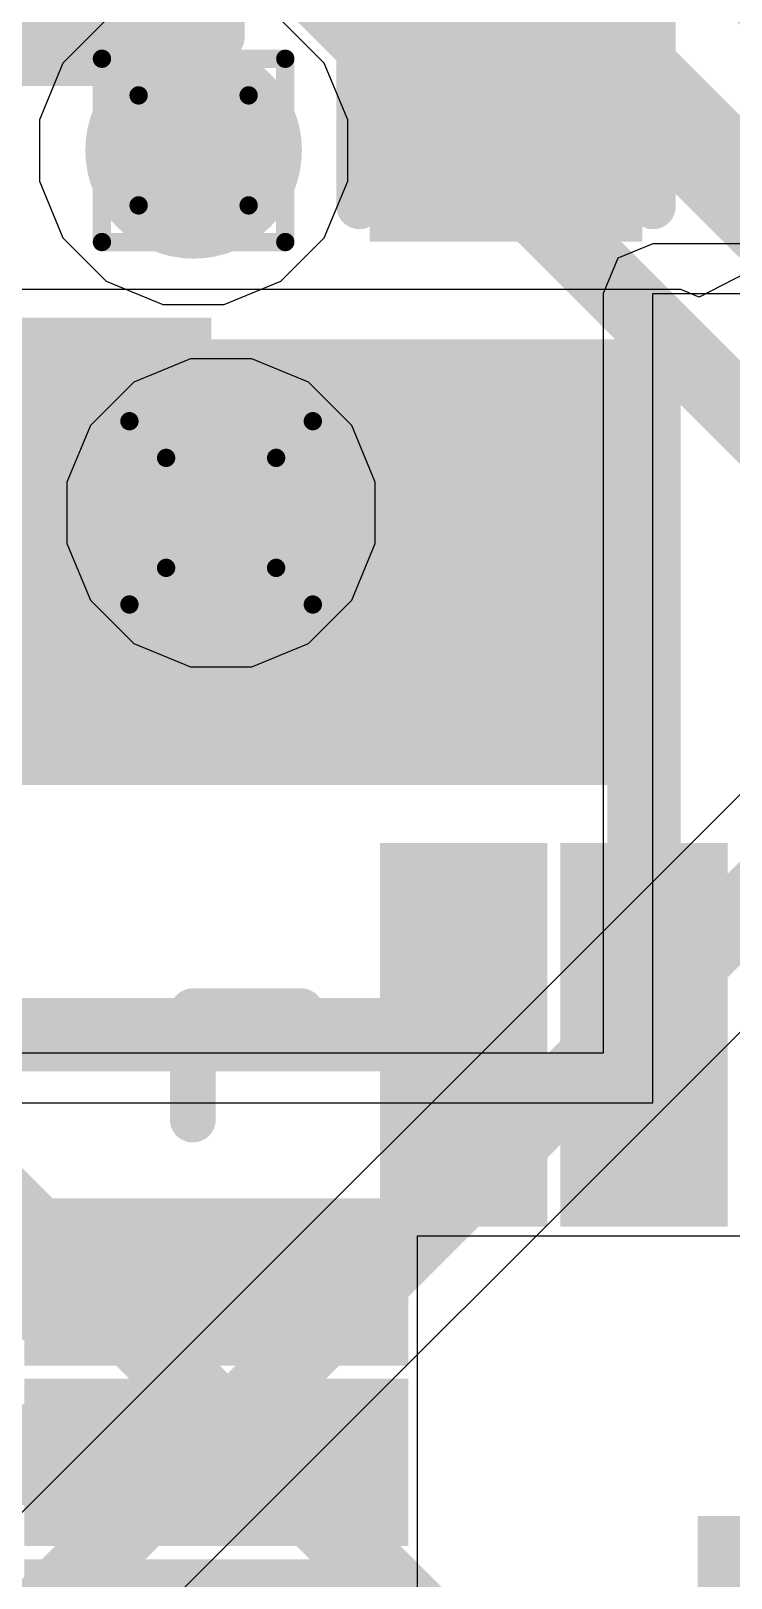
# Model space of a CAD drawing. Header units: inches. Extents: x -11 to 5433, y -4 to 5447.
# Drawn here: x 21.731 to 23.67, y 16.492 to 20.78 of the extents above; entities that cross this region are included whole.
import ezdxf

# ---------------------------------------------------------------- set-up
doc = ezdxf.new("R2010")
doc.units = ezdxf.units.IN
for name, color, linetype in [('Bottom Layer', 5, 'Continuous'), ('Drill Drawing', 1, 'Continuous'), ('Ground', 16, 'Continuous'), ('Power', 76, 'Continuous'), ('Top Layer', 1, 'Continuous'), ('Top Overlay', 2, 'Continuous'), ('Top Paste', 8, 'Continuous'), ('Top Solder', 216, 'Continuous'), ('Via Holes', 16, 'Continuous')]:
    doc.layers.add(name, color=color, linetype=linetype)

# ---------------------------------------------------------------- blocks, each defined once
blk = doc.blocks.new('64_VQFN__9_9__45')
at = {"layer": 'Top Layer'}
for points in [[(-3.88, 4.865), (-3.62, 4.865), (-3.62, 4.005), (-3.88, 4.005)], [(-3.38, 4.865), (-3.12, 4.865), (-3.12, 4.005), (-3.38, 4.005)], [(-4.865, 3.88), (-4.005, 3.88), (-4.005, 3.62), (-4.865, 3.62)], [(-4.865, 3.38), (-4.005, 3.38), (-4.005, 3.12), (-4.865, 3.12)]]:
    blk.add_hatch(color=1, dxfattribs=at).paths.add_polyline_path(points)
at = {"layer": 'Top Paste'}
for points in [[(-3.88, 4.865), (-3.62, 4.865), (-3.62, 4.005), (-3.88, 4.005)], [(-3.38, 4.865), (-3.12, 4.865), (-3.12, 4.005), (-3.38, 4.005)], [(-4.865, 3.88), (-4.005, 3.88), (-4.005, 3.62), (-4.865, 3.62)], [(-4.865, 3.38), (-4.005, 3.38), (-4.005, 3.12), (-4.865, 3.12)]]:
    blk.add_hatch(color=8, dxfattribs=at).paths.add_polyline_path(points)
at = {"layer": 'Top Solder'}
for points in [[(-3.9816, 4.9666), (-3.5184, 4.9666), (-3.5184, 3.9034), (-3.9816, 3.9034)], [(-3.4816, 4.9666), (-3.0184, 4.9666), (-3.0184, 3.9034), (-3.4816, 3.9034)], [(-4.9666, 3.9816), (-3.9034, 3.9816), (-3.9034, 3.5184), (-4.9666, 3.5184)], [(-4.9666, 3.4816), (-3.9034, 3.4816), (-3.9034, 3.0184), (-4.9666, 3.0184)], [(-3.1016, 3.1016), (3.1016, 3.1016), (3.1016, -3.1016), (-3.1016, -3.1016)], [(-4.9666, 2.9816), (-3.9034, 2.9816), (-3.9034, 2.5184), (-4.9666, 2.5184)]]:
    blk.add_hatch(color=216, dxfattribs=at).paths.add_polyline_path(points)
at = {"layer": 'Top Overlay'}
for points in [[(-4.5, 4.5, 0.127, 0.127, 0), (-4.2, 4.5, 0.127, 0.127, 0)], [(-4.5, 4.2, 0.127, 0.127, 0), (-4.5, 4.5, 0.127, 0.127, 0)]]:
    blk.add_lwpolyline(points, format="xyseb", dxfattribs=at)
for points in [[(-4.5318, 4.5, 0.0635, 0.0635, 1), (-4.4683, 4.5, 0.0635, 0.0635, 1)], [(-4.5318, 4.5, 0.0635, 0.0635, 1), (-4.4683, 4.5, 0.0635, 0.0635, 1)], [(-4.2317, 4.5, 0.0635, 0.0635, 1), (-4.1682, 4.5, 0.0635, 0.0635, 1)], [(-4.5318, 4.2, 0.0635, 0.0635, 1), (-4.4683, 4.2, 0.0635, 0.0635, 1)]]:
    blk.add_lwpolyline(points, format="xyseb", close=True, dxfattribs=at)
blk = doc.blocks.new('C___0402_190')
at = {"layer": 'Top Layer'}
for points in [[(-0.6985, -0.3175), (-0.6985, 0.3175), (-0.2413, 0.3175), (-0.2413, -0.3175)], [(0.2413, -0.3175), (0.2413, 0.3175), (0.6985, 0.3175), (0.6985, -0.3175)]]:
    blk.add_hatch(color=1, dxfattribs=at).paths.add_polyline_path(points)
at = {"layer": 'Top Paste'}
for points in [[(-0.6985, -0.3175), (-0.6985, 0.3175), (-0.2413, 0.3175), (-0.2413, -0.3175)], [(0.2413, -0.3175), (0.2413, 0.3175), (0.6985, 0.3175), (0.6985, -0.3175)]]:
    blk.add_hatch(color=8, dxfattribs=at).paths.add_polyline_path(points)
at = {"layer": 'Top Solder'}
for points in [[(-0.7585, -0.3775), (-0.7585, 0.3775), (-0.1813, 0.3775), (-0.1813, -0.3775)], [(0.1813, -0.3775), (0.1813, 0.3775), (0.7585, 0.3775), (0.7585, -0.3775)]]:
    blk.add_hatch(color=216, dxfattribs=at).paths.add_polyline_path(points)
at = {"layer": 'Top Overlay'}
for points in [[(-0.7874, 0.4064, 0.127, 0.127, 0), (-0.7874, -0.4064, 0.127, 0.127, 0)], [(-0.7874, 0.4064, 0.127, 0.127, 0), (-0.2794, 0.4064, 0.127, 0.127, 0)], [(0.2794, 0.4064, 0.127, 0.127, 0), (0.7874, 0.4064, 0.127, 0.127, 0)], [(0.7874, 0.4064, 0.127, 0.127, 0), (0.7874, -0.4064, 0.127, 0.127, 0)], [(-0.7874, -0.4064, 0.127, 0.127, 0), (-0.2794, -0.4064, 0.127, 0.127, 0)], [(0.2794, -0.4064, 0.127, 0.127, 0), (0.7874, -0.4064, 0.127, 0.127, 0)]]:
    blk.add_lwpolyline(points, format="xyseb", dxfattribs=at)
for points in [[(-0.8191, 0.4064, 0.0635, 0.0635, 1), (-0.7556, 0.4064, 0.0635, 0.0635, 1)], [(-0.8191, 0.4064, 0.0635, 0.0635, 1), (-0.7556, 0.4064, 0.0635, 0.0635, 1)], [(-0.3111, 0.4064, 0.0635, 0.0635, 1), (-0.2477, 0.4064, 0.0635, 0.0635, 1)], [(0.2477, 0.4064, 0.0635, 0.0635, 1), (0.3111, 0.4064, 0.0635, 0.0635, 1)], [(0.7556, 0.4064, 0.0635, 0.0635, 1), (0.8191, 0.4064, 0.0635, 0.0635, 1)], [(0.7556, 0.4064, 0.0635, 0.0635, 1), (0.8191, 0.4064, 0.0635, 0.0635, 1)], [(-0.8191, -0.4064, 0.0635, 0.0635, 1), (-0.7556, -0.4064, 0.0635, 0.0635, 1)], [(-0.8191, -0.4064, 0.0635, 0.0635, 1), (-0.7556, -0.4064, 0.0635, 0.0635, 1)], [(-0.3111, -0.4064, 0.0635, 0.0635, 1), (-0.2477, -0.4064, 0.0635, 0.0635, 1)], [(0.2477, -0.4064, 0.0635, 0.0635, 1), (0.3111, -0.4064, 0.0635, 0.0635, 1)], [(0.7556, -0.4064, 0.0635, 0.0635, 1), (0.8191, -0.4064, 0.0635, 0.0635, 1)], [(0.7556, -0.4064, 0.0635, 0.0635, 1), (0.8191, -0.4064, 0.0635, 0.0635, 1)]]:
    blk.add_lwpolyline(points, format="xyseb", close=True, dxfattribs=at)
blk = doc.blocks.new('C___0603_199')
at = {"layer": 'Top Layer'}
for points in [[(-0.381, 0.4445), (-0.381, -0.4445), (-1.143, -0.4445), (-1.143, 0.4445)], [(1.143, 0.4445), (1.143, -0.4445), (0.381, -0.4445), (0.381, 0.4445)]]:
    blk.add_hatch(color=1, dxfattribs=at).paths.add_polyline_path(points)
at = {"layer": 'Top Paste'}
for points in [[(-0.381, 0.4445), (-0.381, -0.4445), (-1.143, -0.4445), (-1.143, 0.4445)], [(1.143, 0.4445), (1.143, -0.4445), (0.381, -0.4445), (0.381, 0.4445)]]:
    blk.add_hatch(color=8, dxfattribs=at).paths.add_polyline_path(points)
at = {"layer": 'Top Solder'}
for points in [[(-0.321, 0.5045), (-0.321, -0.5045), (-1.203, -0.5045), (-1.203, 0.5045)], [(1.203, 0.5045), (1.203, -0.5045), (0.321, -0.5045), (0.321, 0.5045)]]:
    blk.add_hatch(color=216, dxfattribs=at).paths.add_polyline_path(points)
at = {"layer": 'Top Overlay'}
for points in [[(-1.2446, 0.5334, 0.127, 0.127, 0), (-0.4572, 0.5334, 0.127, 0.127, 0)], [(-1.2446, 0.5334, 0.127, 0.127, 0), (-1.2446, -0.5334, 0.127, 0.127, 0)], [(0.4572, 0.5334, 0.127, 0.127, 0), (1.2446, 0.5334, 0.127, 0.127, 0)], [(1.2446, 0.5334, 0.127, 0.127, 0), (1.2446, -0.5334, 0.127, 0.127, 0)], [(-1.2446, -0.5334, 0.127, 0.127, 0), (-0.4572, -0.5334, 0.127, 0.127, 0)], [(0.4572, -0.5334, 0.127, 0.127, 0), (1.2446, -0.5334, 0.127, 0.127, 0)]]:
    blk.add_lwpolyline(points, format="xyseb", dxfattribs=at)
for points in [[(-1.2764, 0.5334, 0.0635, 0.0635, 1), (-1.2128, 0.5334, 0.0635, 0.0635, 1)], [(-1.2764, 0.5334, 0.0635, 0.0635, 1), (-1.2128, 0.5334, 0.0635, 0.0635, 1)], [(-0.4889, 0.5334, 0.0635, 0.0635, 1), (-0.4254, 0.5334, 0.0635, 0.0635, 1)], [(0.4254, 0.5334, 0.0635, 0.0635, 1), (0.4889, 0.5334, 0.0635, 0.0635, 1)], [(1.2128, 0.5334, 0.0635, 0.0635, 1), (1.2764, 0.5334, 0.0635, 0.0635, 1)], [(1.2128, 0.5334, 0.0635, 0.0635, 1), (1.2764, 0.5334, 0.0635, 0.0635, 1)], [(-1.2764, -0.5334, 0.0635, 0.0635, 1), (-1.2128, -0.5334, 0.0635, 0.0635, 1)], [(-1.2764, -0.5334, 0.0635, 0.0635, 1), (-1.2128, -0.5334, 0.0635, 0.0635, 1)], [(-0.4889, -0.5334, 0.0635, 0.0635, 1), (-0.4254, -0.5334, 0.0635, 0.0635, 1)], [(0.4254, -0.5334, 0.0635, 0.0635, 1), (0.4889, -0.5334, 0.0635, 0.0635, 1)], [(1.2128, -0.5334, 0.0635, 0.0635, 1), (1.2764, -0.5334, 0.0635, 0.0635, 1)], [(1.2128, -0.5334, 0.0635, 0.0635, 1), (1.2764, -0.5334, 0.0635, 0.0635, 1)]]:
    blk.add_lwpolyline(points, format="xyseb", close=True, dxfattribs=at)

msp = doc.modelspace()

# ---------------------------------------------------------------- hatches: boundary and pattern name
at = {"layer": 'Bottom Layer'}
h = msp.add_hatch(color=5, dxfattribs=at)
edge = h.paths.add_edge_path()
edge.add_arc((22.1818, 20.449), 0.3, 0, 360)
h = msp.add_hatch(color=5, dxfattribs=at)
edge = h.paths.add_edge_path()
edge.add_arc((22.258, 19.4445), 0.3, 0, 360)
at = {"layer": 'Ground'}
h = msp.add_hatch(color=16, dxfattribs=at)
edge = h.paths.add_edge_path()
edge.add_arc((22.1818, 20.449), 0.3, 0, 360)
h = msp.add_hatch(color=16, dxfattribs=at)
edge = h.paths.add_edge_path()
edge.add_arc((22.258, 19.4445), 0.3, 0, 360)
at = {"layer": 'Power'}
h = msp.add_hatch(color=76, dxfattribs=at)
edge = h.paths.add_edge_path()
edge.add_arc((22.1818, 20.449), 0.3, 0, 360)
h = msp.add_hatch(color=76, dxfattribs=at)
edge = h.paths.add_edge_path()
edge.add_arc((22.258, 19.4445), 0.3, 0, 360)
at = {"layer": 'Top Layer'}
h = msp.add_hatch(color=1, dxfattribs=at)
edge = h.paths.add_edge_path()
edge.add_arc((22.1818, 20.449), 0.3, 0, 360)
msp.add_hatch(color=1, dxfattribs=at).paths.add_polyline_path([(21.2821, 18.6904), (23.5312, 18.6904), (23.5312, 19.9258), (21.2821, 19.9258)])
h = msp.add_hatch(color=1, dxfattribs=at)
edge = h.paths.add_edge_path()
edge.add_arc((22.258, 19.4445), 0.3, 0, 360)
at = {"layer": 'Via Holes'}
h = msp.add_hatch(color=7, dxfattribs=at)
edge = h.paths.add_edge_path()
edge.add_arc((22.1818, 20.449), 0.15, 0, 360)
h = msp.add_hatch(color=7, dxfattribs=at)
edge = h.paths.add_edge_path()
edge.add_arc((22.258, 19.4445), 0.15, 0, 360)

# ---------------------------------------------------------------- linework, layer by layer
at = {"layer": 'Bottom Layer'}
for points in [[(14.4773, 30.2128, 0.2794, 0.2794, 0), (25.9082, 18.7819, 0.2794, 0.2794, 0)], [(14.288, 29.7556, 0.2794, 0.2794, 0), (25.451, 18.5926, 0.2794, 0.2794, 0)], [(14.8819, 28.5367, 0.2032, 0.2032, 0), (24.6455, 18.7731, 0.2032, 0.2032, 0)], [(20.1669, 19.0253, 0.2032, 0.2032, 0), (24.7583, 14.4339, 0.2032, 0.2032, 0)]]:
    msp.add_lwpolyline(points, format="xyseb", dxfattribs=at)
at = {"layer": 'Drill Drawing'}
for points in [[(21.9278, 20.703, 0.0508, 0.0508, 0), (22.4358, 20.703, 0.0508, 0.0508, 0)], [(21.9278, 20.195, 0.0508, 0.0508, 0), (21.9278, 20.703, 0.0508, 0.0508, 0)], [(22.4358, 20.195, 0.0508, 0.0508, 0), (22.4358, 20.703, 0.0508, 0.0508, 0)], [(22.0294, 20.6014, 0.0508, 0.0508, 0), (22.3342, 20.6014, 0.0508, 0.0508, 0)], [(22.0294, 20.2966, 0.0508, 0.0508, 0), (22.0294, 20.6014, 0.0508, 0.0508, 0)], [(22.3342, 20.2966, 0.0508, 0.0508, 0), (22.3342, 20.6014, 0.0508, 0.0508, 0)], [(22.0294, 20.2966, 0.0508, 0.0508, 0), (22.3342, 20.2966, 0.0508, 0.0508, 0)], [(21.9278, 20.195, 0.0508, 0.0508, 0), (22.4358, 20.195, 0.0508, 0.0508, 0)], [(22.004, 19.6985, 0.0508, 0.0508, 0), (22.512, 19.6985, 0.0508, 0.0508, 0)], [(22.004, 19.1905, 0.0508, 0.0508, 0), (22.004, 19.6985, 0.0508, 0.0508, 0)], [(22.512, 19.1905, 0.0508, 0.0508, 0), (22.512, 19.6985, 0.0508, 0.0508, 0)], [(22.1056, 19.5969, 0.0508, 0.0508, 0), (22.4104, 19.5969, 0.0508, 0.0508, 0)], [(22.1056, 19.2921, 0.0508, 0.0508, 0), (22.1056, 19.5969, 0.0508, 0.0508, 0)], [(22.4104, 19.2921, 0.0508, 0.0508, 0), (22.4104, 19.5969, 0.0508, 0.0508, 0)], [(22.1056, 19.2921, 0.0508, 0.0508, 0), (22.4104, 19.2921, 0.0508, 0.0508, 0)], [(22.004, 19.1905, 0.0508, 0.0508, 0), (22.512, 19.1905, 0.0508, 0.0508, 0)]]:
    msp.add_lwpolyline(points, format="xyseb", dxfattribs=at)
for points in [[(21.9151, 20.703, 0.0254, 0.0254, 1), (21.9405, 20.703, 0.0254, 0.0254, 1)], [(21.9151, 20.703, 0.0254, 0.0254, 1), (21.9405, 20.703, 0.0254, 0.0254, 1)], [(22.4231, 20.703, 0.0254, 0.0254, 1), (22.4485, 20.703, 0.0254, 0.0254, 1)], [(22.4231, 20.703, 0.0254, 0.0254, 1), (22.4485, 20.703, 0.0254, 0.0254, 1)], [(22.0167, 20.6014, 0.0254, 0.0254, 1), (22.0421, 20.6014, 0.0254, 0.0254, 1)], [(22.0167, 20.6014, 0.0254, 0.0254, 1), (22.0421, 20.6014, 0.0254, 0.0254, 1)], [(22.3215, 20.6014, 0.0254, 0.0254, 1), (22.3469, 20.6014, 0.0254, 0.0254, 1)], [(22.3215, 20.6014, 0.0254, 0.0254, 1), (22.3469, 20.6014, 0.0254, 0.0254, 1)], [(22.0167, 20.2966, 0.0254, 0.0254, 1), (22.0421, 20.2966, 0.0254, 0.0254, 1)], [(22.0167, 20.2966, 0.0254, 0.0254, 1), (22.0421, 20.2966, 0.0254, 0.0254, 1)], [(22.3215, 20.2966, 0.0254, 0.0254, 1), (22.3469, 20.2966, 0.0254, 0.0254, 1)], [(22.3215, 20.2966, 0.0254, 0.0254, 1), (22.3469, 20.2966, 0.0254, 0.0254, 1)], [(21.9151, 20.195, 0.0254, 0.0254, 1), (21.9405, 20.195, 0.0254, 0.0254, 1)], [(21.9151, 20.195, 0.0254, 0.0254, 1), (21.9405, 20.195, 0.0254, 0.0254, 1)], [(22.4231, 20.195, 0.0254, 0.0254, 1), (22.4485, 20.195, 0.0254, 0.0254, 1)], [(22.4231, 20.195, 0.0254, 0.0254, 1), (22.4485, 20.195, 0.0254, 0.0254, 1)], [(21.9913, 19.6985, 0.0254, 0.0254, 1), (22.0167, 19.6985, 0.0254, 0.0254, 1)], [(21.9913, 19.6985, 0.0254, 0.0254, 1), (22.0167, 19.6985, 0.0254, 0.0254, 1)], [(22.4993, 19.6985, 0.0254, 0.0254, 1), (22.5247, 19.6985, 0.0254, 0.0254, 1)], [(22.4993, 19.6985, 0.0254, 0.0254, 1), (22.5247, 19.6985, 0.0254, 0.0254, 1)], [(22.0929, 19.5969, 0.0254, 0.0254, 1), (22.1183, 19.5969, 0.0254, 0.0254, 1)], [(22.0929, 19.5969, 0.0254, 0.0254, 1), (22.1183, 19.5969, 0.0254, 0.0254, 1)], [(22.3977, 19.5969, 0.0254, 0.0254, 1), (22.4231, 19.5969, 0.0254, 0.0254, 1)], [(22.3977, 19.5969, 0.0254, 0.0254, 1), (22.4231, 19.5969, 0.0254, 0.0254, 1)], [(22.0929, 19.2921, 0.0254, 0.0254, 1), (22.1183, 19.2921, 0.0254, 0.0254, 1)], [(22.0929, 19.2921, 0.0254, 0.0254, 1), (22.1183, 19.2921, 0.0254, 0.0254, 1)], [(22.3977, 19.2921, 0.0254, 0.0254, 1), (22.4231, 19.2921, 0.0254, 0.0254, 1)], [(22.3977, 19.2921, 0.0254, 0.0254, 1), (22.4231, 19.2921, 0.0254, 0.0254, 1)], [(21.9913, 19.1905, 0.0254, 0.0254, 1), (22.0167, 19.1905, 0.0254, 0.0254, 1)], [(21.9913, 19.1905, 0.0254, 0.0254, 1), (22.0167, 19.1905, 0.0254, 0.0254, 1)], [(22.4993, 19.1905, 0.0254, 0.0254, 1), (22.5247, 19.1905, 0.0254, 0.0254, 1)], [(22.4993, 19.1905, 0.0254, 0.0254, 1), (22.5247, 19.1905, 0.0254, 0.0254, 1)]]:
    msp.add_lwpolyline(points, format="xyseb", close=True, dxfattribs=at)
at = {"layer": 'Ground'}
for p, q in [((27.2684, 22.2374), (20.7355, 15.7045)), ((20.9968, 15.3066), (25.5851, 19.8949)), ((22.1731, 19.8715), (22.0162, 19.8065)), ((22.343, 19.8715), (22.1731, 19.8715)), ((22.4999, 19.8065), (22.343, 19.8715)), ((22.0162, 19.8065), (21.8961, 19.6863)), ((22.62, 19.6863), (22.4999, 19.8065)), ((21.8961, 19.6863), (21.831, 19.5294)), ((22.685, 19.5294), (22.62, 19.6863)), ((21.831, 19.5294), (21.831, 19.3595)), ((22.685, 19.3595), (22.685, 19.5294)), ((21.831, 19.3595), (21.8961, 19.2026)), ((22.62, 19.2026), (22.685, 19.3595)), ((21.8961, 19.2026), (22.0162, 19.0825)), ((22.4999, 19.0825), (22.62, 19.2026)), ((22.0162, 19.0825), (22.1731, 19.0175)), ((22.343, 19.0175), (22.4999, 19.0825)), ((22.1731, 19.0175), (22.343, 19.0175))]:
    msp.add_line(p, q, dxfattribs=at)
msp.add_lwpolyline([(20.832, 15.4714, 0.2032, 0.2032, 0), (27.4332, 22.0726, 0.2032, 0.2032, 0)], format="xyseb", dxfattribs=at)
at = {"layer": 'Power'}
for p, q in [((21.94, 20.811), (21.8199, 20.6909)), ((22.5438, 20.6909), (22.4237, 20.811)), ((21.8199, 20.6909), (21.7548, 20.5339)), ((22.6088, 20.5339), (22.5438, 20.6909)), ((21.7548, 20.5339), (21.7548, 20.3641)), ((22.6088, 20.3641), (22.6088, 20.5339)), ((21.7548, 20.3641), (21.8199, 20.2071)), ((22.5438, 20.2071), (22.6088, 20.3641)), ((21.8199, 20.2071), (21.94, 20.087)), ((22.4237, 20.087), (22.5438, 20.2071)), ((23.4538, 20.1902), (23.3566, 20.15)), ((25.8505, 20.1902), (23.4538, 20.1902)), ((23.3566, 20.15), (23.3164, 20.0528)), ((21.94, 20.087), (22.0969, 20.022)), ((22.2668, 20.022), (22.4237, 20.087)), ((23.3164, 20.0528), (23.3164, 17.9471)), ((23.4538, 17.8096), (23.4538, 20.0528)), ((23.4538, 20.0528), (27.3729, 20.0528)), ((22.0969, 20.022), (22.2668, 20.022)), ((23.3164, 17.9471), (19.6028, 17.9471)), ((19.6028, 17.8096), (23.4538, 17.8096))]:
    msp.add_line(p, q, dxfattribs=at)
at = {"layer": 'Top Layer'}
for p, q in [((23.7095, 20.1078), (23.5825, 20.042)), ((23.5312, 20.0632), (21.5744, 20.0632)), ((23.5825, 20.042), (23.5312, 20.0632)), ((22.8016, 16.5561), (22.8016, 17.4411)), ((22.8016, 17.4411), (24.8234, 17.4411)), ((22.8016, 15.8109), (22.8016, 16.5561))]:
    msp.add_line(p, q, dxfattribs=at)
for points in [[(20.8224, 20.449, 0.254, 0.254, 0), (21.7266, 19.5448, 0.254, 0.254, 0)], [(23.0474, 19.2273, 0.2032, 0.2032, 0), (23.4296, 18.8451, 0.2032, 0.2032, 0)], [(23.4296, 17.9981, 0.2032, 0.2032, 0), (23.4296, 18.8451, 0.2032, 0.2032, 0)], [(20.9011, 17.9981, 0.2032, 0.2032, 0), (22.9296, 17.9981, 0.2032, 0.2032, 0)], [(22.2232, 17.2917, 0.2794, 0.2794, 0), (22.2446, 17.3131, 0.2794, 0.2794, 0)], [(19.3373, 17.2917, 0.2794, 0.2794, 0), (22.2232, 17.2917, 0.2794, 0.2794, 0)], [(19.3373, 16.8345, 0.2794, 0.2794, 0), (22.2232, 16.8345, 0.2794, 0.2794, 0)], [(22.2232, 16.8345, 0.2794, 0.2794, 0), (22.2446, 16.8131, 0.2794, 0.2794, 0)]]:
    msp.add_lwpolyline(points, format="xyseb", dxfattribs=at)
for points in [[(21.6631, 19.5448, 0.127, 0.127, 1), (21.7901, 19.5448, 0.127, 0.127, 1)], [(22.9966, 19.2273, 0.1016, 0.1016, 1), (23.0982, 19.2273, 0.1016, 0.1016, 1)], [(23.3788, 18.8451, 0.1016, 0.1016, 1), (23.4804, 18.8451, 0.1016, 0.1016, 1)], [(23.3788, 18.8451, 0.1016, 0.1016, 1), (23.4804, 18.8451, 0.1016, 0.1016, 1)], [(22.8788, 17.9981, 0.1016, 0.1016, 1), (22.9804, 17.9981, 0.1016, 0.1016, 1)], [(23.3788, 17.9981, 0.1016, 0.1016, 1), (23.4804, 17.9981, 0.1016, 0.1016, 1)], [(22.1748, 17.3131, 0.1397, 0.1397, 1), (22.3145, 17.3131, 0.1397, 0.1397, 1)], [(22.1534, 17.2917, 0.1397, 0.1397, 1), (22.2931, 17.2917, 0.1397, 0.1397, 1)], [(22.1534, 17.2917, 0.1397, 0.1397, 1), (22.2931, 17.2917, 0.1397, 0.1397, 1)], [(22.1534, 16.8345, 0.1397, 0.1397, 1), (22.2931, 16.8345, 0.1397, 0.1397, 1)], [(22.1534, 16.8345, 0.1397, 0.1397, 1), (22.2931, 16.8345, 0.1397, 0.1397, 1)], [(22.1748, 16.8131, 0.1397, 0.1397, 1), (22.3145, 16.8131, 0.1397, 0.1397, 1)]]:
    msp.add_lwpolyline(points, format="xyseb", close=True, dxfattribs=at)

# ---------------------------------------------------------------- block references
at = {"rotation": 90}
for name, p in [('C___0603_199', (21.7266, 20.3068)), ('C___0402_190', (23.0474, 20.0147))]:
    msp.add_blockref(name, p, dxfattribs=at)
msp.add_blockref('64_VQFN__9_9__45', (26.6796, 13.5631))

doc.saveas('drawing.dxf')
